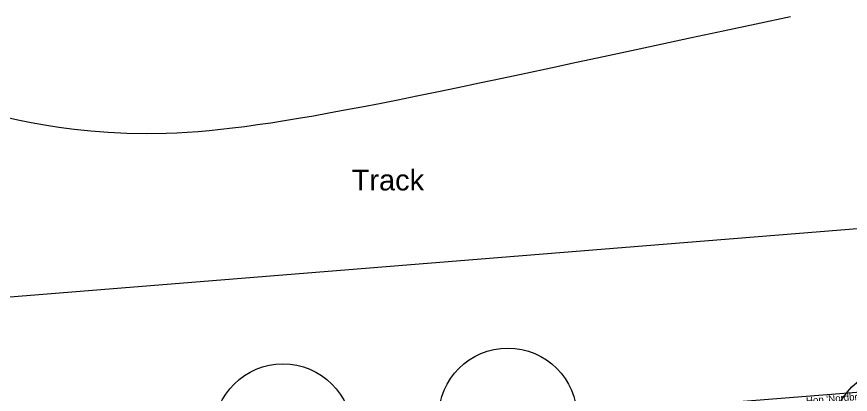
# Model space of a CAD drawing. Header units: metres. Extents: x -2.6 to 32, y -5 to 43.1.
# Drawn here: x 8.99 to 21.05, y 37.67 to 43.14 of the extents above; entities that cross this region are included whole.
import ezdxf

# ---------------------------------------------------------------- set-up
doc = ezdxf.new("R2010")
doc.units = ezdxf.units.M
for name, color, linetype, lineweight, true_color in [('Areas', 30, 'Continuous', 25, 0xff7f00), ('Plant - Perennial', 3, 'Continuous', 25, 0x00ff00), ('Plant - Shrub', 3, 'Continuous', 25, 0x00ff00), ('Plant - Tree', 3, 'Continuous', 25, 0x00ff00), ('Plant label', 30, 'Continuous', 25, 0xff7f00)]:
    doc.layers.add(name, color=color, linetype=linetype, lineweight=lineweight, true_color=true_color)
doc.styles.add('textstyle132', font='')
doc.styles.add('textstyle134', font='')
doc.styles.add('textstyle168', font='')
doc.styles.add('textstyle188', font='')
doc.styles.get('textstyle132').set_extended_font_data('Arial')
doc.styles.get('textstyle134').set_extended_font_data('Arial')
doc.styles.get('textstyle168').set_extended_font_data('Arial')
doc.styles.get('textstyle188').set_extended_font_data('Arial')

# ---------------------------------------------------------------- blocks, each defined once
blk = doc.blocks.new('Tree - Oak')
at = {"layer": 'Plant - Tree'}
blk.add_circle((0, 0), 1, dxfattribs=at)
at = {"layer": 'Plant - Tree', "insert": (0, 0), "char_height": 0.2, "attachment_point": 8, "line_spacing_factor": 0.971628, "style": 'textstyle168'}
blk.add_mtext('\\c32767;Oak', dxfattribs=at)
blk = doc.blocks.new("Perennial - Humulus lupulus 'Nordbrau'")
at = {"layer": 'Plant - Shrub', "flags": 128}
blk.add_lwpolyline([(-1.496, -0.105, -0.041743), (-1.493, 0.145), (1.493, 0.145, -0.041743), (1.496, -0.105)], format="xyb", close=True, dxfattribs=at)
at = {"layer": 'Plant - Shrub', "insert": (0, 0), "char_height": 0.1, "attachment_point": 8, "line_spacing_factor": 0.971628, "style": 'textstyle134'}
blk.add_mtext("\\c32767;Hop 'Nordbrau'", dxfattribs=at)
at = {"layer": 'Plant label', "insert": (0, 0), "char_height": 0.06, "attachment_point": 2, "line_spacing_factor": 0.971628, "style": 'textstyle132'}
blk.add_mtext('\\c32767;Humulus lupulus 4m x 3m', dxfattribs=at)

msp = doc.modelspace()

# ---------------------------------------------------------------- linework, layer by layer
at = {"layer": 'Areas'}
msp.add_line((22.794, 40.199), (-0.881, 38.293), dxfattribs=at)
msp.add_open_spline([(20.188, 43.137), (14.779, 41.984), (10.702, 41.009), (8.435, 41.785), (8.435, 41.805)], degree=3, dxfattribs=at)

# ---------------------------------------------------------------- block references
at = {"layer": 'Plant - Perennial', "rotation": 4.602121}
msp.add_blockref("Perennial - Humulus lupulus 'Nordbrau'", (20.883, 37.537), dxfattribs=at)
at = {"layer": 'Plant - Tree'}
for p in [(16.097, 37.341), (12.843, 37.114), (21.782, 37.073)]:
    msp.add_blockref('Tree - Oak', p, dxfattribs=at)

# ---------------------------------------------------------------- texts
at = {"layer": 'Areas', "insert": (14.361, 40.771), "char_height": 0.3, "attachment_point": 5, "style": 'textstyle188'}
msp.add_mtext('\\c32767;Track', dxfattribs=at)

doc.saveas('drawing.dxf')
